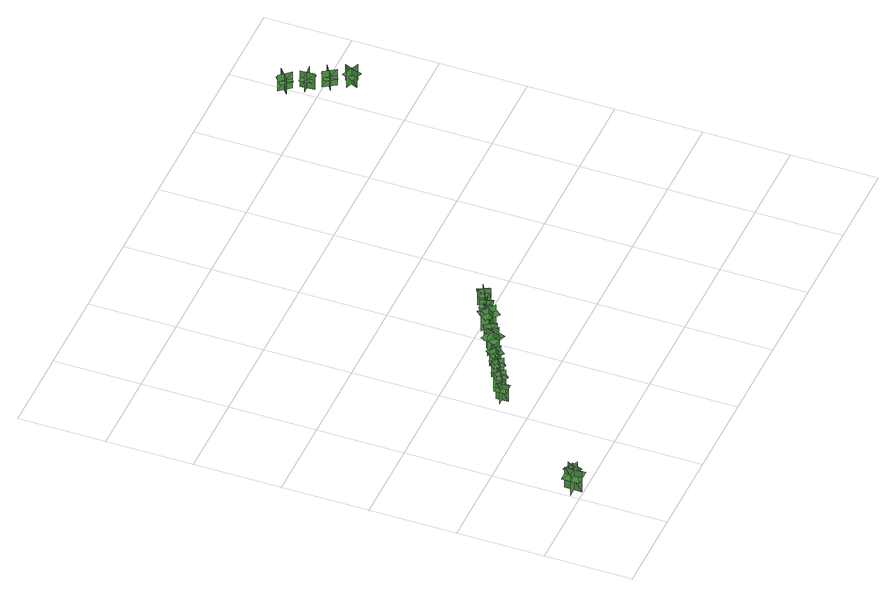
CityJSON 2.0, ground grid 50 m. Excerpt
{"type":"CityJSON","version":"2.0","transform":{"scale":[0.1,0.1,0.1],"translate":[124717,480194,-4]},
"CityObjects":{
"tree1":{"type":"SolitaryVegetationObject","geometry":[{"type":"MultiSurface","lod":"1","boundaries":[[[0,1,2]],[[0,2,3]],[[4,5,6]],[[4,6,7]],[[8,9,10]],[[8,10,11]],[[8,11,12]],[[8,12,13]]]}]},
"tree2":{"type":"SolitaryVegetationObject","geometry":[{"type":"MultiSurface","lod":"1","boundaries":[[[14,15,16]],[[14,16,17]],[[18,19,20]],[[18,20,21]],[[22,23,24]],[[22,24,25]],[[22,25,26]],[[22,26,27]]]}]},
"tree3":{"type":"SolitaryVegetationObject","geometry":[{"type":"MultiSurface","lod":"1","boundaries":[[[28,29,30]],[[28,30,31]],[[32,33,34]],[[32,34,35]],[[36,37,38]],[[36,38,39]],[[36,39,40]],[[36,40,41]]]}]},
"tree4":{"type":"SolitaryVegetationObject","geometry":[{"type":"MultiSurface","lod":"1","boundaries":[[[42,43,44]],[[42,44,45]],[[46,47,48]],[[46,48,49]],[[50,51,52]],[[50,52,53]],[[50,53,54]],[[50,54,55]]]}]},
"tree5":{"type":"SolitaryVegetationObject","geometry":[{"type":"MultiSurface","lod":"1","boundaries":[[[56,57,58]],[[56,58,59]],[[60,61,62]],[[60,62,63]],[[64,65,66]],[[64,66,67]],[[64,67,68]],[[64,68,69]]]}]},
"tree6":{"type":"SolitaryVegetationObject","geometry":[{"type":"MultiSurface","lod":"1","boundaries":[[[70,71,72]],[[70,72,73]],[[74,75,76]],[[74,76,77]],[[78,79,80]],[[78,80,81]],[[78,81,82]],[[78,82,83]]]}]},
"tree7":{"type":"SolitaryVegetationObject","geometry":[{"type":"MultiSurface","lod":"1","boundaries":[[[84,85,86]],[[84,86,87]],[[88,89,90]],[[88,90,91]],[[92,93,94]],[[92,94,95]],[[92,95,96]],[[92,96,97]]]}]},
"tree8":{"type":"SolitaryVegetationObject","geometry":[{"type":"MultiSurface","lod":"1","boundaries":[[[98,99,100]],[[98,100,101]],[[102,103,104]],[[102,104,105]],[[106,107,108]],[[106,108,109]],[[106,109,110]],[[106,110,111]]]}]},
"tree9":{"type":"SolitaryVegetationObject","geometry":[{"type":"MultiSurface","lod":"1","boundaries":[[[112,113,114]],[[112,114,115]],[[116,117,118]],[[116,118,119]],[[120,121,122]],[[120,122,123]],[[120,123,124]],[[120,124,125]]]}]},
"tree10":{"type":"SolitaryVegetationObject","geometry":[{"type":"MultiSurface","lod":"1","boundaries":[[[126,127,128]],[[126,128,129]],[[130,131,132]],[[130,132,133]],[[134,135,136]],[[134,136,137]],[[134,137,138]],[[134,138,139]]]}]},
"tree11":{"type":"SolitaryVegetationObject","geometry":[{"type":"MultiSurface","lod":"1","boundaries":[[[140,141,142]],[[140,142,143]],[[144,145,146]],[[144,146,147]],[[148,149,150]],[[148,150,151]],[[148,151,152]],[[148,152,153]]]}]},
"tree12":{"type":"SolitaryVegetationObject","geometry":[{"type":"MultiSurface","lod":"1","boundaries":[[[154,155,156]],[[154,156,157]],[[158,159,160]],[[158,160,161]],[[162,163,164]],[[162,164,165]],[[162,165,166]],[[162,166,167]]]}]},
"tree13":{"type":"SolitaryVegetationObject","geometry":[{"type":"MultiSurface","lod":"1","boundaries":[[[168,169,170]],[[168,170,171]],[[172,173,174]],[[172,174,175]],[[176,177,178]],[[176,178,179]],[[176,180,181]],[[176,181,177]]]}]},
"tree14":{"type":"SolitaryVegetationObject","geometry":[{"type":"MultiSurface","lod":"1","boundaries":[[[182,183,184]],[[182,184,185]],[[186,187,188]],[[186,188,189]],[[190,191,192]],[[190,192,193]],[[190,194,195]],[[190,195,191]]]}]},
"tree15":{"type":"SolitaryVegetationObject","geometry":[{"type":"MultiSurface","lod":"1","boundaries":[[[196,197,198]],[[196,198,199]],[[200,201,202]],[[200,202,203]],[[204,205,206]],[[204,206,207]],[[204,208,209]],[[204,209,205]]]}]},
"tree16":{"type":"SolitaryVegetationObject","geometry":[{"type":"MultiSurface","lod":"1","boundaries":[[[210,211,212]],[[210,212,213]],[[214,215,216]],[[214,216,217]],[[218,219,220]],[[218,220,221]],[[218,222,223]],[[218,223,219]]]}]}
},
"vertices":[
[61,11,6],[61,111,6],[61,111,144],[61,11,144],[108,58,6],[9,58,6],[9,58,144],[108,58,144],[108,58,106],[109,108,106],[9,108,106],[9,58,106],[9,8,106],[108,8,106],
[158,75,8],[93,105,8],[93,105,116],[158,75,116],[140,124,8],[110,59,8],[110,59,116],[140,124,116],[140,124,88],[109,138,88],[79,73,88],[110,59,88],[141,44,88],[171,109,88],
[597,645,6],[595,716,6],[595,716,114],[597,645,114],[633,683,6],[561,681,6],[561,681,114],[633,683,114],[633,683,86],[632,717,86],[560,715,86],[561,681,86],[562,646,86],[634,649,86],
[709,703,10],[658,754,10],[658,754,118],[709,703,118],[709,755,10],[658,704,10],[658,704,118],[709,755,118],[709,755,90],[684,779,90],[634,729,90],[658,704,90],[682,680,90],[733,730,90],
[795,750,9],[745,801,9],[745,801,117],[795,750,117],[795,802,9],[744,752,9],[744,752,117],[795,802,117],[795,802,89],[771,827,89],[720,776,89],[744,752,89],[768,727,89],[819,778,89],
[874,851,8],[831,794,8],[831,794,117],[874,851,117],[822,844,8],[879,800,8],[879,800,117],[822,844,117],[822,844,88],[801,816,88],[858,773,88],[879,800,88],[900,827,88],[843,871,88],
[954,914,8],[923,826,8],[923,826,147],[954,914,147],[893,884,8],[980,854,8],[980,854,147],[893,884,147],[893,884,110],[879,842,110],[966,812,110],[980,854,110],[995,895,110],[908,926,110],
[1054,935,9],[992,899,9],[992,899,117],[1054,935,117],[1003,948,9],[1040,886,9],[1040,886,117],[1003,948,117],[1003,948,89],[973,930,89],[1010,869,89],[1040,886,89],[1069,904,89],[1033,965,89],
[1079,926,7],[1135,1000,7],[1135,1000,146],[1079,926,146],[1146,936,7],[1072,992,7],[1072,992,146],[1146,936,146],[1146,936,110],[1173,972,110],[1099,1027,110],[1072,992,110],[1046,956,110],[1119,901,110],
[1183,1044,11],[1200,975,11],[1200,975,119],[1183,1044,119],[1156,999,11],[1226,1017,11],[1226,1017,119],[1156,999,119],[1156,999,91],[1164,966,91],[1234,983,91],[1226,1017,91],[1217,1050,91],[1148,1033,91],
[1292,1024,8],[1257,1086,8],[1257,1086,116],[1292,1024,116],[1306,1074,8],[1244,1039,8],[1244,1039,116],[1306,1074,116],[1306,1074,88],[1289,1104,88],[1227,1069,88],[1244,1039,88],[1260,1009,88],[1323,1044,88],
[1353,1099,11],[1360,1099,11],[1360,1109,11],[1353,1109,11],[1357,1099,14],[1357,1099,7],[1357,1109,7],[1357,1109,14],[1357,1107,14],[1360,1107,14],[1360,1107,7],[1357,1107,7],[1353,1107,7],[1353,1107,14],
[2472,2713,9],[2527,2649,9],[2527,2649,118],[2472,2713,118],[2468,2660,9],[2468,2660,118],[2532,2715,118],[2532,2715,9],[2478,2711,76],[2526,2655,76],[2552,2677,76],[2504,2733,76],[2451,2688,76],[2499,2632,76],
[2553,2617,8],[2558,2533,8],[2558,2533,117],[2553,2617,117],[2519,2577,8],[2519,2577,117],[2603,2582,117],[2603,2582,8],[2557,2611,75],[2561,2538,75],[2595,2540,75],[2591,2614,75],[2521,2609,75],[2526,2536,75],
[2592,2507,8],[2638,2436,8],[2638,2436,117],[2592,2507,117],[2581,2455,8],[2581,2455,117],[2652,2501,117],[2652,2501,8],[2597,2504,75],[2638,2443,75],[2666,2461,75],[2626,2523,75],[2568,2485,75],[2608,2423,75],
[2637,2384,7],[2715,2352,7],[2715,2352,116],[2637,2384,116],[2658,2335,7],[2658,2335,116],[2690,2413,116],[2690,2413,7],[2644,2385,74],[2711,2357,74],[2724,2388,74],[2657,2416,74],[2630,2352,74],[2698,2324,74]
]}
